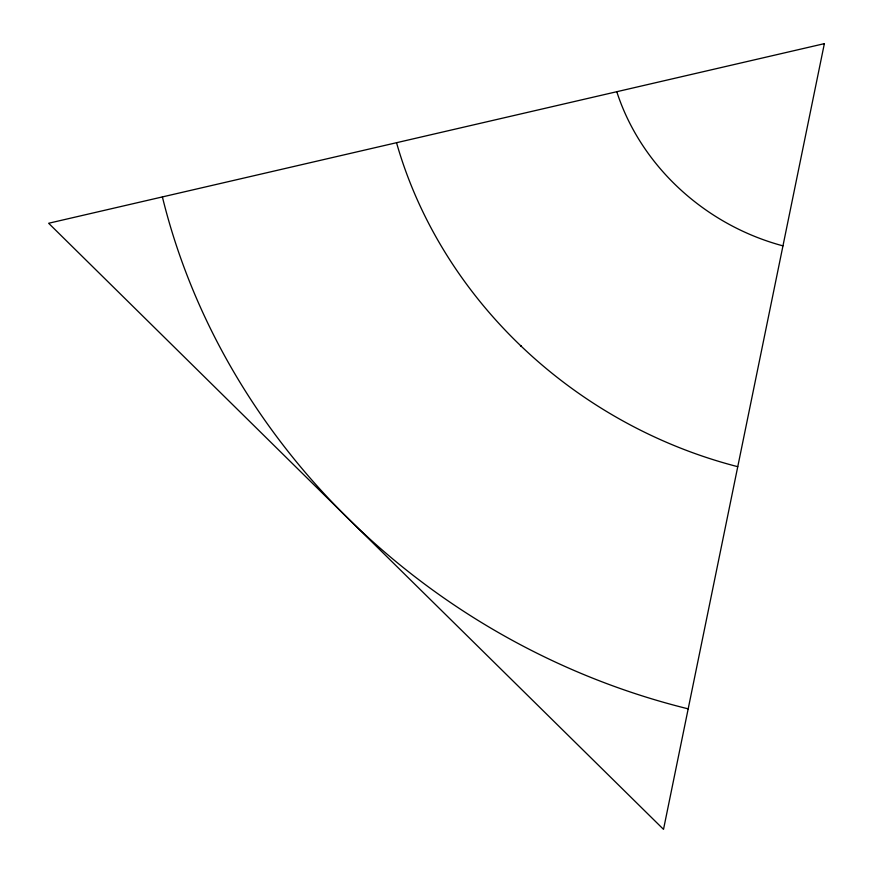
<?xml version="1.0" encoding="UTF-8"?>
<svg xmlns="http://www.w3.org/2000/svg" width="873" height="873" viewBox="0 0 873 873"><rect width="100%" height="100%" fill="white"/><g stroke="black" fill="none" stroke-linecap="round" stroke-linejoin="round"><path stroke-width="1.31" d="M737.75 466.684A441.291 393.679 31.2 0 1 396.528 142.703M688.175 708.843A665.095 596.073 31.4 0 1 162.389 196.916M782.961 245.859A220.029 195.748 31 0 1 616.785 91.709M824.363 43.65L663.513 829.35L48.637 223.259L824.363 43.65M521.257 345.632L521.05 346.406L520.461 345.839L521.257 345.632"/></g></svg>
